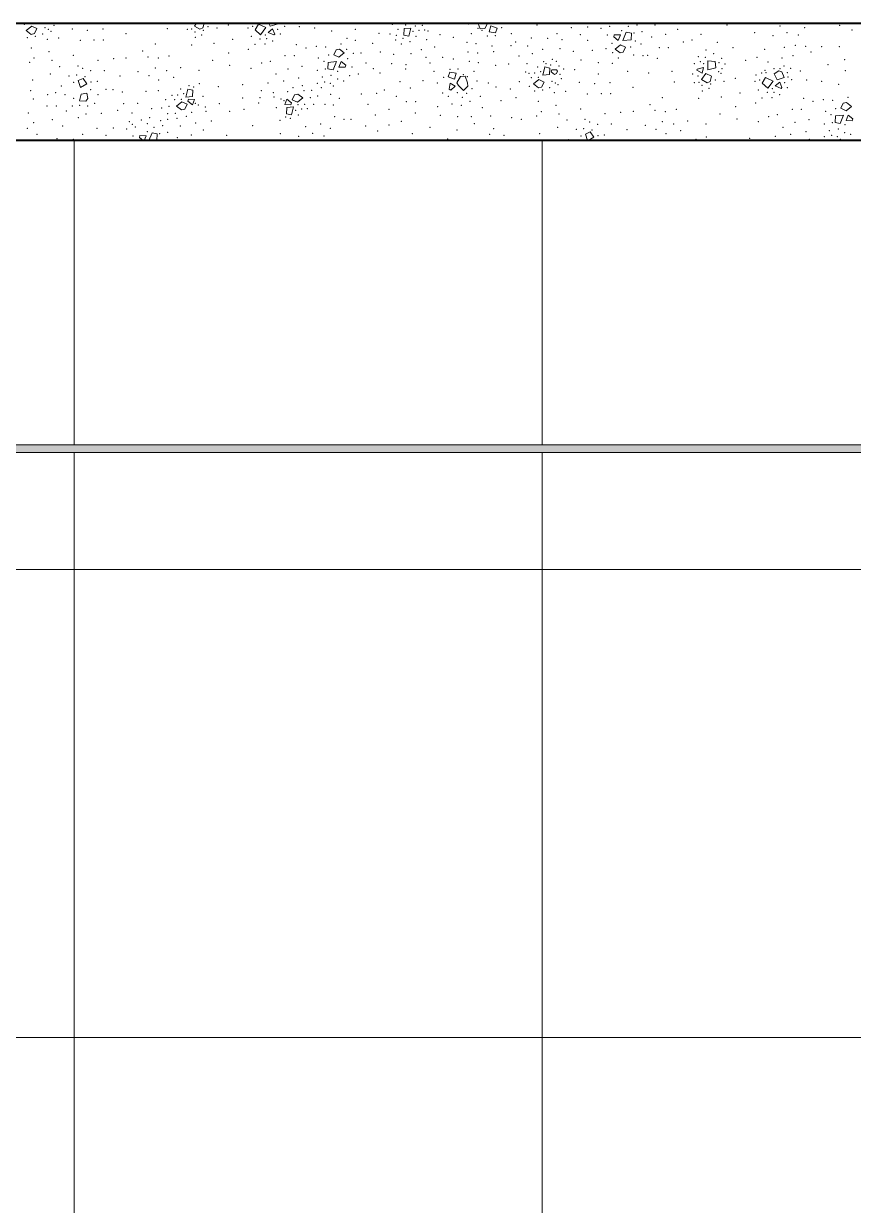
# Model space of a CAD drawing. Header units: metres. Extents: x -1.8 to 75.3, y -2 to 2.8.
# Drawn here: x 53.599 to 54.662, y 0.287 to 1.802 of the extents above; entities that cross this region are included whole.
import ezdxf

# ---------------------------------------------------------------- set-up
doc = ezdxf.new("R2010")
doc.units = ezdxf.units.M
doc.header["$MEASUREMENT"] = 0
doc.layers.add('FORRO.EXEC', color=7, linetype='Continuous')
doc.layers.add('LAJES.EST', color=7, linetype='Continuous')
for name, color, linetype, lineweight in [('FORRO.EXEC_Caneta_No__241', 7, 'Continuous', 13), ('LAJES.EST_Caneta_No__1', 7, 'Continuous', 40), ('LAJES.EST_Caneta_No__241', 7, 'Continuous', 13)]:
    doc.layers.add(name, color=color, linetype=linetype, lineweight=lineweight)
doc.layers.add('PAREDE CONSTRUIR_Caneta_No__97', color=7, linetype='Continuous', lineweight=13, true_color=0x6b6b6b)

# ---------------------------------------------------------------- blocks, each defined once
blk = doc.blocks.new('*X201', base_point=(18.4635, -1.8982))
at = {"layer": 'LAJES.EST_Caneta_No__241', "color": 7, "linetype": 'Continuous', "lineweight": 13}
for p, q in [((53.6093, 1.7986), (53.6024, 1.793)), ((53.6088, 1.788), (53.6024, 1.793)), ((53.6129, 1.789), (53.6088, 1.788)), ((53.6093, 1.7986), (53.6159, 1.7954)), ((53.6159, 1.7954), (53.6129, 1.789)), ((53.82, 1.8018), (53.8178, 1.7986)), ((53.8248, 1.7946), (53.8178, 1.7986)), ((53.8287, 1.7963), (53.8248, 1.7946)), ((53.8304, 1.8018), (53.8287, 1.7963)), ((53.8955, 1.794), (53.9, 1.8011)), ((53.8955, 1.794), (53.9026, 1.7876)), ((53.9, 1.8011), (53.9095, 1.7966)), ((53.9095, 1.7966), (53.9026, 1.7876)), ((53.9122, 1.7906), (53.9181, 1.7953)), ((53.9198, 1.7873), (53.9122, 1.7906)), ((53.9147, 1.7984), (53.913, 1.8018)), ((53.9147, 1.7984), (53.9238, 1.8012)), ((53.9181, 1.7953), (53.9208, 1.7883)), ((53.9208, 1.7883), (53.9198, 1.7873)), ((53.9236, 1.8018), (53.9238, 1.8012)), ((54.0862, 1.787), (54.0865, 1.7954)), ((54.0865, 1.7954), (54.0952, 1.7959)), ((54.0952, 1.7959), (54.0927, 1.7856)), ((54.1816, 1.8018), (54.1839, 1.7952)), ((54.1839, 1.7952), (54.1899, 1.7955)), ((54.1899, 1.7955), (54.1935, 1.8018)), ((54.1954, 1.7913), (54.1975, 1.799)), ((54.2036, 1.7899), (54.1954, 1.7913)), ((54.1975, 1.799), (54.2059, 1.7961)), ((54.2036, 1.7899), (54.2059, 1.7961)), ((54.367, 1.7803), (54.3712, 1.791)), ((54.3777, 1.7895), (54.3712, 1.791)), ((54.3777, 1.7895), (54.3774, 1.7812)), ((54.0862, 1.787), (54.0927, 1.7856)), ((54.3551, 1.785), (54.3557, 1.7876)), ((54.3609, 1.7802), (54.3551, 1.785)), ((54.3557, 1.7876), (54.3637, 1.7872)), ((54.3636, 1.7747), (54.3568, 1.7692)), ((54.3637, 1.7872), (54.3609, 1.7802)), ((54.3636, 1.7747), (54.3703, 1.7716)), ((54.3774, 1.7812), (54.367, 1.7803)), ((53.9964, 1.7618), (53.9995, 1.7682)), ((54.0031, 1.7586), (53.9964, 1.7618)), ((53.9995, 1.7682), (54.0036, 1.7692)), ((54.0031, 1.7586), (54.0099, 1.7642)), ((54.0036, 1.7692), (54.0099, 1.7642)), ((54.3632, 1.7642), (54.3568, 1.7692)), ((54.3673, 1.7652), (54.3632, 1.7642)), ((54.3703, 1.7716), (54.3673, 1.7652)), ((53.989, 1.7438), (53.9893, 1.7521)), ((53.989, 1.7438), (53.9955, 1.7424)), ((53.9893, 1.7521), (53.9998, 1.7531)), ((53.9998, 1.7531), (53.9955, 1.7424)), ((54.003, 1.7461), (54.0059, 1.7532)), ((54.011, 1.7458), (54.003, 1.7461)), ((54.0059, 1.7532), (54.0117, 1.7484)), ((54.0117, 1.7484), (54.011, 1.7458)), ((54.2641, 1.7359), (54.2667, 1.7462)), ((54.2732, 1.7447), (54.2667, 1.7462)), ((54.2732, 1.7447), (54.2728, 1.7364)), ((54.275, 1.7401), (54.2757, 1.7427)), ((54.2757, 1.7427), (54.282, 1.7424)), ((54.283, 1.7408), (54.282, 1.7424)), ((54.4618, 1.7419), (54.4619, 1.7432)), ((54.4619, 1.7432), (54.47, 1.7455)), ((54.47, 1.7455), (54.4683, 1.7381)), ((54.4759, 1.7425), (54.4755, 1.7539)), ((54.485, 1.7534), (54.4755, 1.7539)), ((54.486, 1.7451), (54.4759, 1.7425)), ((54.485, 1.7534), (54.486, 1.7451)), ((53.6751, 1.7315), (53.669, 1.7287)), ((53.6718, 1.7198), (53.669, 1.7287)), ((53.6751, 1.7315), (53.6798, 1.7247)), ((54.1451, 1.7396), (54.1428, 1.7334)), ((54.1513, 1.7305), (54.1428, 1.7334)), ((54.1451, 1.7396), (54.1533, 1.7382)), ((54.1533, 1.7382), (54.1513, 1.7305)), ((54.1588, 1.734), (54.1542, 1.726)), ((54.1648, 1.7343), (54.1588, 1.734)), ((54.1678, 1.726), (54.1648, 1.7343)), ((54.2591, 1.73), (54.2523, 1.7244)), ((54.2591, 1.73), (54.2658, 1.7268)), ((54.2728, 1.7364), (54.2641, 1.7359)), ((54.2791, 1.7367), (54.275, 1.7401)), ((54.2791, 1.7367), (54.2818, 1.7378)), ((54.283, 1.7408), (54.2818, 1.7378)), ((54.4683, 1.7381), (54.4618, 1.7419)), ((54.473, 1.7378), (54.4676, 1.73)), ((54.4747, 1.726), (54.4676, 1.73)), ((54.473, 1.7378), (54.4806, 1.7344)), ((54.4785, 1.7277), (54.4747, 1.726)), ((54.4806, 1.7344), (54.4785, 1.7277)), ((54.5453, 1.7254), (54.5498, 1.7325)), ((54.5498, 1.7325), (54.5593, 1.728)), ((54.5593, 1.728), (54.5524, 1.719)), ((54.5607, 1.7373), (54.5666, 1.7413)), ((54.5645, 1.7299), (54.5607, 1.7373)), ((54.5645, 1.7299), (54.5736, 1.7326)), ((54.5666, 1.7413), (54.5706, 1.7401)), ((54.5706, 1.7401), (54.5736, 1.7326)), ((53.6798, 1.7247), (53.6718, 1.7198)), ((53.6728, 1.7112), (53.68, 1.7127)), ((53.68, 1.7127), (53.6814, 1.7058)), ((53.8068, 1.7076), (53.8094, 1.7179)), ((53.8159, 1.7165), (53.8094, 1.7179)), ((53.8159, 1.7165), (53.8155, 1.7082)), ((54.1441, 1.7176), (54.1455, 1.7254)), ((54.1466, 1.7166), (54.1441, 1.7176)), ((54.1455, 1.7254), (54.1521, 1.7217)), ((54.1521, 1.7217), (54.1466, 1.7166)), ((54.1564, 1.7225), (54.1542, 1.726)), ((54.1625, 1.7162), (54.1564, 1.7225)), ((54.1683, 1.7218), (54.1625, 1.7162)), ((54.1678, 1.726), (54.1683, 1.7218)), ((54.2586, 1.7194), (54.2523, 1.7244)), ((54.2627, 1.7204), (54.2586, 1.7194)), ((54.2658, 1.7268), (54.2627, 1.7204)), ((54.5453, 1.7254), (54.5524, 1.719)), ((54.562, 1.722), (54.5679, 1.7267)), ((54.5696, 1.7188), (54.562, 1.722)), ((54.5679, 1.7267), (54.5706, 1.7197)), ((54.5706, 1.7197), (54.5696, 1.7188)), ((53.6728, 1.7112), (53.6707, 1.7027)), ((53.6788, 1.7025), (53.6707, 1.7027)), ((53.6814, 1.7058), (53.6788, 1.7025)), ((53.8018, 1.7017), (53.795, 1.6961)), ((53.8018, 1.7017), (53.8085, 1.6985)), ((53.8085, 1.6985), (53.8054, 1.6921)), ((53.8155, 1.7082), (53.8068, 1.7076)), ((53.8094, 1.7023), (53.8101, 1.7049)), ((53.8152, 1.6976), (53.8094, 1.7023)), ((53.8101, 1.7049), (53.818, 1.7046)), ((53.818, 1.7046), (53.8152, 1.6976)), ((53.9336, 1.698), (53.9364, 1.705)), ((53.9415, 1.6977), (53.9336, 1.698)), ((53.9364, 1.705), (53.9422, 1.7003)), ((53.9422, 1.7003), (53.9415, 1.6977)), ((53.9431, 1.7041), (53.9462, 1.7105)), ((53.9498, 1.7009), (53.9431, 1.7041)), ((53.9462, 1.7105), (53.9503, 1.7115)), ((53.9498, 1.7009), (53.9566, 1.7065)), ((53.9503, 1.7115), (53.9566, 1.7065)), ((54.6462, 1.6932), (54.6493, 1.6996)), ((54.6493, 1.6996), (54.6534, 1.7006)), ((54.6534, 1.7006), (54.6597, 1.6956)), ((53.8013, 1.6911), (53.795, 1.6961)), ((53.8054, 1.6921), (53.8013, 1.6911)), ((53.9357, 1.6861), (53.9361, 1.6944)), ((53.9357, 1.6861), (53.9422, 1.6847)), ((53.9361, 1.6944), (53.9448, 1.695)), ((53.9448, 1.695), (53.9422, 1.6847)), ((54.6388, 1.6752), (54.6391, 1.6835)), ((54.6391, 1.6835), (54.6496, 1.6845)), ((54.6496, 1.6845), (54.6453, 1.6738)), ((54.6529, 1.69), (54.6462, 1.6932)), ((54.6529, 1.69), (54.6597, 1.6956)), ((54.6529, 1.6775), (54.6557, 1.6846)), ((54.6557, 1.6846), (54.6615, 1.6798)), ((54.6388, 1.6752), (54.6453, 1.6738)), ((54.6608, 1.6772), (54.6529, 1.6775)), ((54.6615, 1.6798), (54.6608, 1.6772)), ((53.7473, 1.6558), (53.748, 1.6584)), ((53.7522, 1.6518), (53.7473, 1.6558)), ((53.748, 1.6584), (53.7559, 1.658)), ((53.7559, 1.658), (53.7534, 1.6518)), ((53.7595, 1.6518), (53.7635, 1.6618)), ((53.77, 1.6604), (53.7635, 1.6618)), ((53.7696, 1.652), (53.7667, 1.6518)), ((53.77, 1.6604), (53.7696, 1.652)), ((54.3249, 1.6629), (54.3189, 1.6601)), ((54.3214, 1.6518), (54.3189, 1.6601)), ((54.3296, 1.6561), (54.3225, 1.6518)), ((54.3249, 1.6629), (54.3296, 1.6561))]:
    blk.add_line(p, q, dxfattribs=at)
for p in [(53.5999, 1.8009), (53.6087, 1.8016), (53.6233, 1.7884), (53.6264, 1.7964), (53.6305, 1.7944), (53.6339, 1.7919), (53.6381, 1.7996), (53.6614, 1.795), (53.6807, 1.7933), (53.7006, 1.7947), (53.73, 1.7887), (53.783, 1.7954), (53.8086, 1.7946), (53.8145, 1.7949), (53.8186, 1.7911), (53.8294, 1.7931), (53.8354, 1.798), (53.8466, 1.7962), (53.8611, 1.8002), (53.8864, 1.7962), (53.8924, 1.7983), (53.9245, 1.7946), (53.9278, 1.7884), (53.9334, 1.7985), (53.9524, 1.7979), (53.9719, 1.7963), (53.9936, 1.7925), (54.024, 1.7945), (54.0545, 1.7892), (54.0686, 1.7883), (54.0714, 1.8008), (54.0788, 1.7944), (54.0886, 1.8001), (54.0979, 1.7917), (54.1009, 1.7988), (54.1057, 1.7933), (54.1097, 1.7995), (54.1129, 1.7937), (54.1173, 1.7922), (54.1688, 1.8011), (54.1726, 1.7889), (54.1813, 1.7956), (54.1863, 1.7931), (54.2115, 1.7968), (54.2241, 1.789), (54.257, 1.7999), (54.2824, 1.7889), (54.3008, 1.7967), (54.3122, 1.7878), (54.3218, 1.7973), (54.3389, 1.7959), (54.3498, 1.7983), (54.3652, 1.7926), (54.3738, 1.7981), (54.3812, 1.7899), (54.3851, 1.8001), (54.3914, 1.7915), (54.4078, 1.7998), (54.4217, 1.7881), (54.437, 1.7945), (54.4669, 1.7879), (54.5002, 1.8001), (54.5356, 1.79), (54.5681, 1.7988), (54.5771, 1.7902), (54.5997, 1.7968), (54.6448, 1.7996), (54.6605, 1.7934), (53.6039, 1.7839), (53.6142, 1.7853), (53.6292, 1.7818), (53.6438, 1.7834), (53.6716, 1.7802), (53.6893, 1.7806), (53.7012, 1.7806), (53.7676, 1.7755), (53.8142, 1.7744), (53.819, 1.7841), (53.8272, 1.7872), (53.843, 1.7763), (53.867, 1.7815), (53.8907, 1.7854), (53.8954, 1.7751), (53.902, 1.7821), (53.9083, 1.7756), (53.9086, 1.7871), (53.9105, 1.7823), (53.918, 1.7794), (53.9486, 1.7747), (53.9739, 1.7727), (54.0055, 1.7757), (54.0134, 1.7827), (54.0242, 1.7802), (54.0463, 1.7767), (54.0759, 1.7809), (54.0765, 1.7866), (54.0831, 1.7756), (54.0852, 1.7829), (54.0939, 1.7788), (54.1016, 1.7856), (54.1156, 1.7812), (54.1325, 1.7877), (54.1497, 1.784), (54.1673, 1.7776), (54.1786, 1.776), (54.1932, 1.786), (54.1991, 1.773), (54.2035, 1.7864), (54.2235, 1.7734), (54.2293, 1.7782), (54.2447, 1.7731), (54.2494, 1.7835), (54.2706, 1.7827), (54.2888, 1.7812), (54.3219, 1.7805), (54.3469, 1.7871), (54.3528, 1.7765), (54.3829, 1.7797), (54.3899, 1.7755), (54.4037, 1.7846), (54.4444, 1.7782), (54.4556, 1.7806), (54.4878, 1.7778), (54.5593, 1.7864), (54.5877, 1.7741), (54.5917, 1.7871), (54.6012, 1.7726), (53.6088, 1.7707), (53.6124, 1.7577), (53.6314, 1.7657), (53.6628, 1.7611), (53.7303, 1.7578), (53.7517, 1.7666), (53.7582, 1.7591), (53.7716, 1.7577), (53.7854, 1.7604), (53.8616, 1.7641), (53.8871, 1.7687), (53.934, 1.7607), (53.9458, 1.7607), (53.9608, 1.7707), (53.9768, 1.7578), (53.986, 1.772), (53.9899, 1.7614), (54.0131, 1.7688), (54.0215, 1.7637), (54.0314, 1.7642), (54.056, 1.7656), (54.0732, 1.7623), (54.0954, 1.7632), (54.1085, 1.7684), (54.1147, 1.7587), (54.1257, 1.7716), (54.1359, 1.7584), (54.1682, 1.7656), (54.1806, 1.7639), (54.2012, 1.7657), (54.2336, 1.7602), (54.2508, 1.7634), (54.2639, 1.7686), (54.2861, 1.7695), (54.3034, 1.7661), (54.3279, 1.7675), (54.3453, 1.7697), (54.3537, 1.7646), (54.3612, 1.7576), (54.3769, 1.7719), (54.3807, 1.7614), (54.3928, 1.7606), (54.3986, 1.7611), (54.4136, 1.7711), (54.4253, 1.771), (54.4635, 1.7595), (54.4725, 1.7585), (54.4732, 1.7681), (54.4833, 1.7631), (54.5081, 1.771), (54.5389, 1.7586), (54.5487, 1.7689), (54.5706, 1.7578), (54.5739, 1.7714), (54.5848, 1.7609), (54.6077, 1.7652), (54.6217, 1.7724), (54.644, 1.7724), (53.6067, 1.7521), (53.6354, 1.7545), (53.6452, 1.7468), (53.6685, 1.7476), (53.6746, 1.7444), (53.6941, 1.7548), (53.7142, 1.7567), (53.7677, 1.7447), (53.8001, 1.7453), (53.8413, 1.7547), (53.8632, 1.7482), (53.8905, 1.7446), (53.9038, 1.7512), (53.915, 1.7536), (53.9376, 1.7437), (53.9557, 1.7472), (53.9838, 1.7536), (53.9856, 1.7435), (54.014, 1.7568), (54.0199, 1.7463), (54.0375, 1.7512), (54.0472, 1.744), (54.0705, 1.7506), (54.0887, 1.7438), (54.0888, 1.749), (54.1195, 1.7513), (54.1452, 1.7431), (54.1497, 1.7565), (54.1556, 1.7435), (54.1702, 1.7536), (54.1815, 1.7519), (54.204, 1.7483), (54.2204, 1.75), (54.2438, 1.7505), (54.2577, 1.7462), (54.2654, 1.753), (54.2682, 1.7504), (54.2742, 1.7489), (54.2763, 1.7562), (54.2814, 1.7533), (54.285, 1.7475), (54.2908, 1.7435), (54.3049, 1.7426), (54.3131, 1.7551), (54.3352, 1.7516), (54.3534, 1.7507), (54.4108, 1.7571), (54.4584, 1.7506), (54.466, 1.7531), (54.4705, 1.7504), (54.4901, 1.7519), (54.4935, 1.7574), (54.4938, 1.7439), (54.4979, 1.7502), (54.5244, 1.7548), (54.5527, 1.7526), (54.5603, 1.7441), (54.568, 1.7441), (54.5734, 1.7473), (54.5817, 1.7446), (54.6298, 1.7492), (54.6511, 1.7557), (53.6105, 1.7294), (53.6333, 1.7373), (53.6573, 1.7347), (53.6668, 1.7359), (53.6776, 1.7339), (53.6847, 1.7413), (53.6933, 1.7277), (53.7024, 1.7416), (53.7224, 1.7345), (53.7457, 1.74), (53.7596, 1.735), (53.7721, 1.7294), (53.7823, 1.7416), (53.7913, 1.733), (53.8237, 1.7418), (53.9223, 1.7373), (53.932, 1.7284), (53.9516, 1.732), (53.9754, 1.7418), (53.9816, 1.7333), (53.993, 1.7353), (54.0013, 1.7306), (54.0016, 1.7408), (54.0089, 1.7284), (54.0169, 1.735), (54.0278, 1.7374), (54.0557, 1.7383), (54.0811, 1.7273), (54.1107, 1.7287), (54.1247, 1.7406), (54.1372, 1.7328), (54.1625, 1.7364), (54.1674, 1.7339), (54.1762, 1.7406), (54.18, 1.7284), (54.2341, 1.7274), (54.2421, 1.7396), (54.2465, 1.7381), (54.2497, 1.7323), (54.2537, 1.7384), (54.2585, 1.733), (54.2615, 1.7401), (54.2762, 1.7278), (54.2861, 1.7368), (54.2879, 1.731), (54.3353, 1.7373), (54.3732, 1.7408), (54.4, 1.7384), (54.4299, 1.7407), (54.4564, 1.7374), (54.4629, 1.7347), (54.4852, 1.7294), (54.4897, 1.74), (54.4927, 1.7381), (54.4965, 1.7276), (54.5109, 1.7316), (54.5362, 1.7276), (54.5373, 1.736), (54.5423, 1.7297), (54.5445, 1.7383), (54.549, 1.7421), (54.5501, 1.7387), (54.5777, 1.7389), (54.5784, 1.7333), (54.5832, 1.7299), (54.5942, 1.7411), (54.6022, 1.7293), (54.6217, 1.7277), (54.6517, 1.7416), (53.6081, 1.716), (53.6402, 1.7132), (53.6475, 1.7217), (53.6632, 1.7264), (53.685, 1.717), (53.6852, 1.7268), (53.7046, 1.7176), (53.7136, 1.7173), (53.7256, 1.714), (53.7556, 1.7151), (53.7717, 1.7159), (53.8004, 1.7179), (53.8109, 1.7222), (53.8169, 1.7206), (53.8241, 1.725), (53.8485, 1.7211), (53.8796, 1.7234), (53.9035, 1.7157), (53.9123, 1.7258), (53.9189, 1.7132), (53.9375, 1.7144), (53.944, 1.7196), (53.956, 1.7222), (53.9582, 1.7159), (53.9679, 1.7162), (53.9754, 1.7253), (53.9804, 1.7197), (53.9846, 1.727), (53.9919, 1.7254), (53.9957, 1.7219), (54.0512, 1.7122), (54.0613, 1.7168), (54.0947, 1.7194), (54.129, 1.7257), (54.1358, 1.713), (54.1546, 1.7131), (54.1666, 1.7125), (54.1736, 1.7182), (54.1943, 1.7258), (54.2044, 1.7206), (54.2225, 1.718), (54.2472, 1.7212), (54.2537, 1.7153), (54.264, 1.7167), (54.2731, 1.7198), (54.279, 1.7132), (54.2803, 1.7258), (54.2837, 1.7233), (54.2936, 1.7148), (54.3112, 1.7264), (54.3305, 1.7247), (54.3391, 1.712), (54.3504, 1.7261), (54.3511, 1.712), (54.3798, 1.7201), (54.4328, 1.7268), (54.4584, 1.726), (54.4643, 1.7263), (54.4684, 1.7225), (54.4688, 1.7155), (54.477, 1.7186), (54.4792, 1.7245), (54.5168, 1.7129), (54.5405, 1.7168), (54.5518, 1.7135), (54.5584, 1.7185), (54.5603, 1.7137), (54.5743, 1.726), (54.5777, 1.7198), (54.6434, 1.7239), (53.6114, 1.7053), (53.6296, 1.7108), (53.652, 1.7109), (53.663, 1.7061), (53.671, 1.6971), (53.6899, 1.6996), (53.6945, 1.7109), (53.7272, 1.6991), (53.7452, 1.6995), (53.7808, 1.7044), (53.7892, 1.7099), (53.7924, 1.7041), (53.7964, 1.7102), (53.8012, 1.7047), (53.8042, 1.7118), (53.819, 1.6995), (53.823, 1.6976), (53.8288, 1.7085), (53.8497, 1.6991), (53.8798, 1.7064), (53.9, 1.6999), (53.902, 1.7068), (53.9198, 1.7077), (53.9286, 1.705), (53.9326, 1.7031), (53.9504, 1.6979), (53.9592, 1.6985), (53.9663, 1.707), (53.9708, 1.6982), (53.9756, 1.7089), (53.9851, 1.6985), (53.9925, 1.7111), (53.9957, 1.6974), (54.0036, 1.7062), (54.0318, 1.7115), (54.0404, 1.6985), (54.0767, 1.7084), (54.0894, 1.7017), (54.1015, 1.7018), (54.1434, 1.7087), (54.1477, 1.6989), (54.1599, 1.697), (54.1613, 1.7074), (54.1709, 1.7022), (54.1842, 1.7086), (54.2106, 1.7029), (54.23, 1.7068), (54.2586, 1.7021), (54.2812, 1.6971), (54.3214, 1.7116), (54.4015, 1.698), (54.4174, 1.7069), (54.464, 1.7058), (54.4928, 1.7077), (54.5369, 1.7001), (54.5452, 1.7065), (54.5581, 1.707), (54.5678, 1.7108), (54.5984, 1.7061), (54.6106, 1.7021), (54.6237, 1.7041), (54.6358, 1.7034), (54.6553, 1.7071), (53.6052, 1.6874), (53.6288, 1.6962), (53.6409, 1.6963), (53.6536, 1.6896), (53.6612, 1.6961), (53.6791, 1.6858), (53.6812, 1.6961), (53.6985, 1.6866), (53.7193, 1.6904), (53.7378, 1.687), (53.7629, 1.6927), (53.776, 1.6936), (53.7837, 1.6864), (53.7853, 1.6956), (53.7934, 1.6867), (53.8076, 1.683), (53.8141, 1.6882), (53.8318, 1.6949), (53.8327, 1.6894), (53.8628, 1.6895), (53.8812, 1.6917), (53.9228, 1.6941), (53.9347, 1.682), (53.9474, 1.6908), (53.9512, 1.6847), (53.9552, 1.6924), (53.9624, 1.6927), (53.9974, 1.6825), (54.0497, 1.6845), (54.0673, 1.692), (54.1007, 1.6873), (54.1296, 1.6951), (54.1328, 1.6843), (54.1552, 1.6826), (54.1727, 1.6826), (54.1869, 1.6942), (54.1973, 1.6834), (54.2565, 1.6835), (54.2622, 1.6891), (54.2852, 1.6859), (54.3126, 1.6925), (54.3439, 1.6863), (54.3641, 1.6881), (54.3801, 1.6892), (54.408, 1.6905), (54.4214, 1.6891), (54.4353, 1.6918), (54.4911, 1.6861), (54.5114, 1.6955), (54.5536, 1.6826), (54.5648, 1.685), (54.5838, 1.6921), (54.5956, 1.6921), (54.6266, 1.6892), (54.6336, 1.685), (54.6397, 1.6928), (53.6037, 1.6676), (53.612, 1.6746), (53.6356, 1.6787), (53.6492, 1.6707), (53.669, 1.6812), (53.693, 1.6675), (53.7141, 1.6681), (53.7311, 1.6667), (53.7346, 1.6762), (53.7384, 1.6727), (53.742, 1.6691), (53.7499, 1.6784), (53.7577, 1.6736), (53.7603, 1.681), (53.766, 1.6689), (53.7744, 1.6772), (53.7773, 1.6709), (53.7836, 1.6789), (53.7956, 1.6804), (53.8, 1.6706), (53.8196, 1.6742), (53.8393, 1.6768), (53.8924, 1.671), (53.9275, 1.6776), (53.9407, 1.6804), (53.9603, 1.6696), (53.9795, 1.6732), (53.992, 1.6676), (54.0094, 1.6792), (54.0184, 1.6789), (54.0371, 1.6704), (54.0671, 1.6717), (54.0828, 1.6764), (54.1198, 1.6687), (54.1763, 1.6733), (54.2014, 1.6673), (54.2245, 1.6811), (54.2367, 1.6792), (54.2831, 1.6687), (54.2951, 1.6782), (54.3166, 1.6673), (54.3183, 1.679), (54.3244, 1.6758), (54.3346, 1.6727), (54.3522, 1.673), (54.3955, 1.6714), (54.4175, 1.6761), (54.4321, 1.673), (54.4499, 1.6768), (54.4735, 1.6732), (54.513, 1.6796), (54.5403, 1.676), (54.5721, 1.6687), (54.5875, 1.6751), (54.6055, 1.6786), (54.6252, 1.6732), (54.6354, 1.6749), (54.6428, 1.6667), (54.6514, 1.6722), (53.6163, 1.6598), (53.6416, 1.6543), (53.6628, 1.6535), (53.6746, 1.6597), (53.6811, 1.652), (53.7044, 1.6586), (53.7391, 1.6579), (53.7574, 1.6634), (53.7734, 1.6607), (53.7836, 1.6623), (53.7959, 1.6554), (53.8139, 1.6589), (53.8293, 1.6653), (53.8591, 1.6587), (53.9279, 1.6608), (53.9515, 1.6572), (53.9693, 1.661), (53.9839, 1.6579), (54.0527, 1.6642), (54.097, 1.6608), (54.1424, 1.6537), (54.1544, 1.6654), (54.1963, 1.6599), (54.2145, 1.6585), (54.2603, 1.6608), (54.2973, 1.6531), (54.3071, 1.6661), (54.313, 1.6578), (54.3274, 1.6653), (54.335, 1.6582), (54.3431, 1.6591), (54.3722, 1.6659), (54.4094, 1.6664), (54.4219, 1.6608), (54.4411, 1.6644), (54.4607, 1.6536), (54.4667, 1.652), (54.4739, 1.6564), (54.4983, 1.6525), (54.5294, 1.6548), (54.5621, 1.6572), (54.5818, 1.6598), (54.6014, 1.6634), (54.6058, 1.6536), (54.6252, 1.6567), (54.6314, 1.6647), (54.6344, 1.6584), (54.6417, 1.6568), (54.6455, 1.6533), (54.6511, 1.662), (54.6587, 1.6598)]:
    blk.add_point(p, dxfattribs=at)

msp = doc.modelspace()

# ---------------------------------------------------------------- hatches: boundary and pattern name
at = {"layer": 'FORRO.EXEC', "linetype": 'Continuous', "lineweight": 0, "true_color": 0xffffff}
msp.add_hatch(color=7, dxfattribs=at).paths.add_polyline_path([(55.5637, 1.2618), (51.2632, 1.2618), (51.2632, 1.2518), (55.5637, 1.2518)])
at = {"layer": 'PAREDE CONSTRUIR_Caneta_No__97', "linetype": 'Continuous', "lineweight": 13, "true_color": 0x6b6b6b}
h = msp.add_hatch(dxfattribs=at)
h.set_pattern_fill('Ceramica_60_x_60_000c', color=251, style=0, pattern_type=2)
h.set_pattern_definition([(0, (51.2632, -1.89824), (0, 0.6), []), (90, (51.2632, -1.89824), (-0.6, 0), [])])
h.paths.add_polyline_path([(53.3644, 1.6518), (53.3644, 1.2618), (55.5637, 1.2618), (55.5637, 1.2518), (55.6737, 1.2518), (55.6737, 1.6518)])
h = msp.add_hatch(dxfattribs=at)
h.set_pattern_fill('Ceramica_60_x_60_000c', color=251, style=0, pattern_type=2)
h.set_pattern_definition([(0, (51.2632, -1.89824), (0, 0.6), []), (90, (51.2632, -1.89824), (-0.6, 0), [])])
h.paths.add_polyline_path([(55.5637, 1.2518), (53.3644, 1.2518), (53.3644, -1.8982), (55.5447, -1.8982), (55.5447, 0.2718), (55.5447, 0.3218), (55.5637, 0.3218)])

# ---------------------------------------------------------------- linework, layer by layer
at = {"layer": 'FORRO.EXEC_Caneta_No__241', "color": 7, "linetype": 'Continuous', "lineweight": 13}
for p, q in [((55.5637, 1.2618), (51.2632, 1.2618)), ((55.5637, 1.2518), (51.2632, 1.2518))]:
    msp.add_line(p, q, dxfattribs=at)
at = {"layer": 'LAJES.EST_Caneta_No__1', "color": 7, "linetype": 'Continuous', "lineweight": 40}
for p, q in [((55.7037, 1.8018), (51.2632, 1.8018)), ((55.7037, 1.6518), (51.2632, 1.6518))]:
    msp.add_line(p, q, dxfattribs=at)

# ---------------------------------------------------------------- block references
at = {"layer": 'LAJES.EST', "lineweight": 0}
msp.add_blockref('*X201', (18.4635, -1.8982), dxfattribs=at)

doc.saveas('drawing.dxf')
